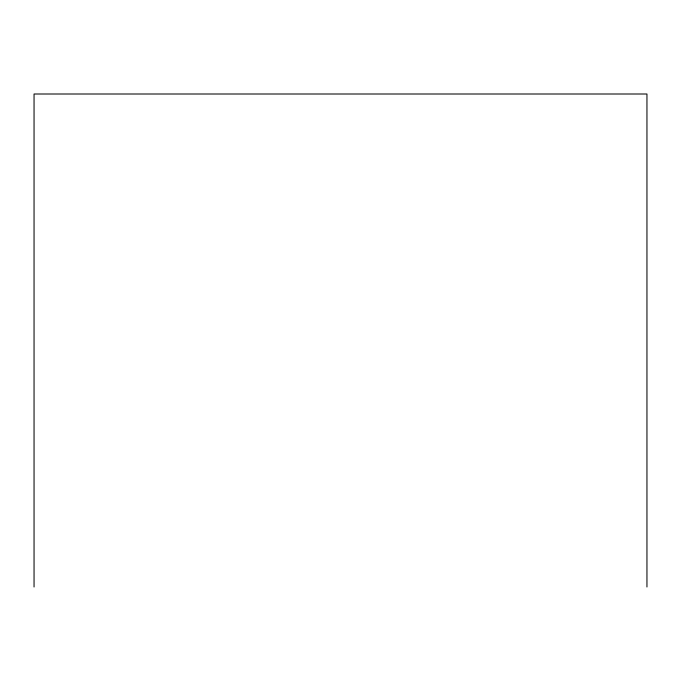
<?xml version="1.0" encoding="UTF-8"?>
<svg xmlns="http://www.w3.org/2000/svg" width="681" height="681" viewBox="0 0 681 681"><rect width="100%" height="100%" fill="white"/><g stroke="black" fill="none" stroke-linecap="round" stroke-linejoin="round"><path stroke-width="1.02" d="M646.95 586.996L646.95 94.004L34.05 94.004L34.05 586.996"/></g></svg>
